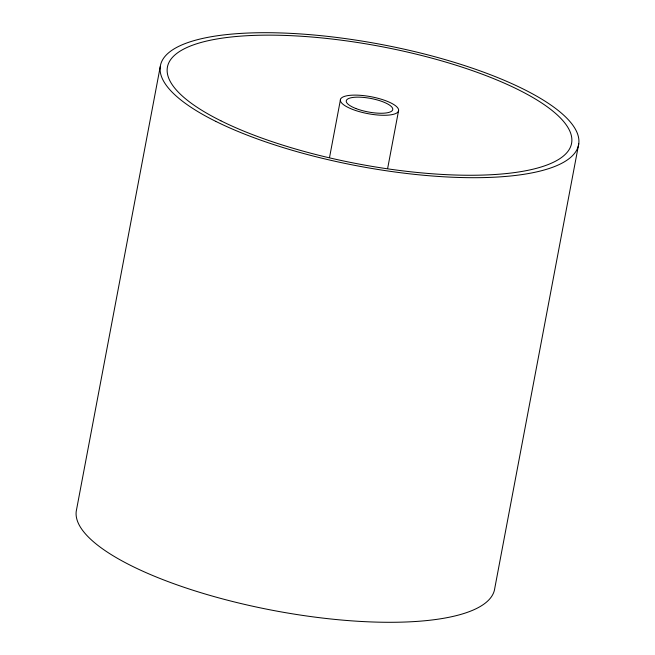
<?xml version="1.0" encoding="UTF-8"?>
<svg xmlns="http://www.w3.org/2000/svg" width="655" height="655" viewBox="0 0 655 655"><rect width="100%" height="100%" fill="white"/><g stroke="black" fill="none" stroke-linecap="round" stroke-linejoin="round"><path stroke-width="0.98" d="M160.246 66.646L76.242 511.252A212.801 61.865 10.7 0 0 277.294 611.197A212.801 61.865 10.7 0 0 494.754 588.354L578.758 143.748M329.531 157.503L340.526 99.282M387.67 168.327L398.477 111.113A29.606 8.605 10.7 0 0 357.663 95.163A29.606 8.605 10.7 0 0 352.374 109.32A29.606 8.605 10.7 0 0 398.477 111.113M215.741 121.355A212.801 61.865 10.7 0 0 569.506 158.33A212.801 61.865 10.7 0 0 323.267 35.91A212.801 61.865 10.7 0 0 215.741 121.355M355.821 108.493A23.645 6.878 10.7 0 0 392.648 109.917A23.645 6.878 10.7 0 0 360.045 97.186A23.645 6.878 10.7 0 0 355.821 108.493M220.907 120.815A205.645 59.785 10.7 0 0 562.784 156.537A205.645 59.785 10.7 0 0 324.823 38.244A205.645 59.785 10.7 0 0 220.907 120.815"/></g></svg>
